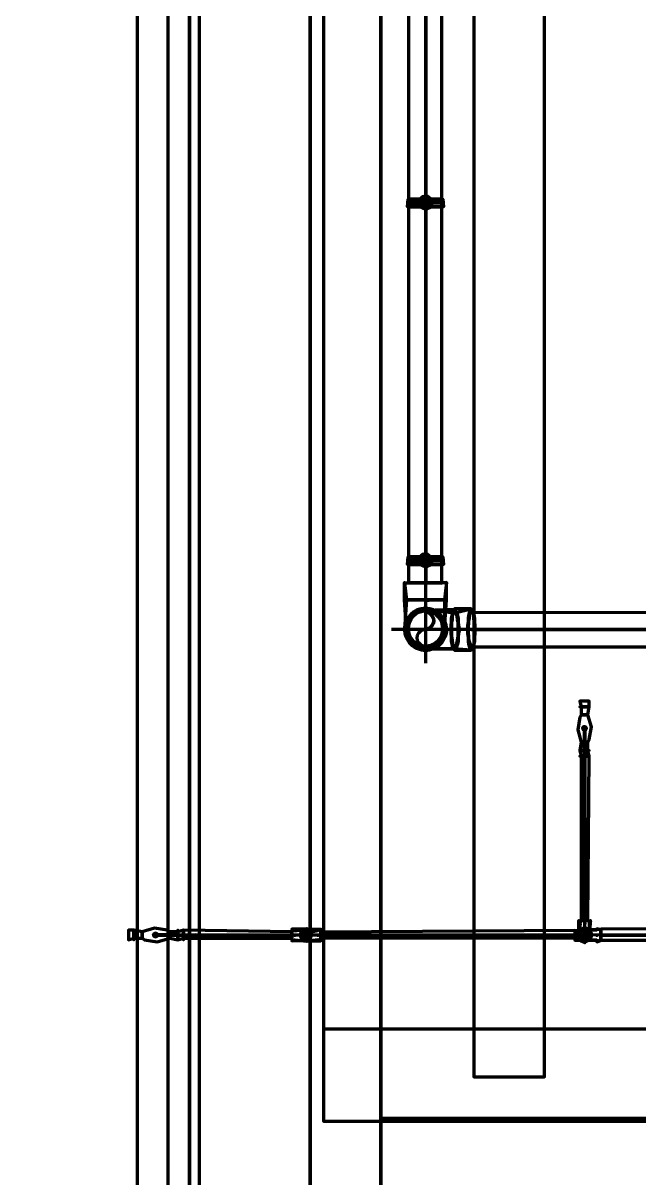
# Model space of a CAD drawing. Extents: x 0 to 1153, y 0 to 816.
# Drawn here: x 488.83 to 501.74, y 389.13 to 413.35 of the extents above; entities that cross this region are included whole.
import ezdxf

# ---------------------------------------------------------------- set-up
doc = ezdxf.new("R2010")
doc.units = 0
doc.header["$MEASUREMENT"] = 0
doc.layers.add('Arch', color=7, linetype='Continuous')
doc.layers.add('PIPE', color=7, linetype='Continuous')

msp = doc.modelspace()

# ---------------------------------------------------------------- linework, layer by layer
at = {"layer": 'Arch', "color": 11, "linetype": 'Continuous', "lineweight": 211}
for p, q in [((491.871, 361.77), (491.871, 717.391)), ((491.225, 387.625), (491.225, 634.344)), ((492.315, 633.254), (492.315, 388.715))]:
    msp.add_line(p, q, dxfattribs=at)
for points in [[(486.77, 638.799), (683.546, 638.799), (683.546, 383.17), (683.546, 638.799), (677.799, 633.053), (492.517, 633.053), (492.517, 388.927), (486.77, 383.17), (492.315, 388.715), (678, 388.715), (492.315, 388.715), (492.315, 633.254), (678, 633.254), (683.546, 638.799), (486.77, 638.799), (492.517, 633.053), (492.517, 388.927)], [(496.327, 483.701), (496.327, 427.429), (530.246, 427.429), (530.902, 427.429), (530.902, 425.947), (530.902, 427.429), (498.274, 427.429), (498.274, 425.947), (498.274, 391.245), (499.756, 391.245), (499.756, 425.947), (529.41, 425.947), (496.327, 425.947), (496.327, 427.429), (494.845, 427.429), (494.845, 388.885), (496.327, 388.885), (680.413, 388.885)], [(636.429, 388.885), (496.327, 388.885), (496.327, 427.429), (496.327, 390.377), (496.327, 388.885), (494.845, 388.885), (494.845, 427.429), (496.327, 427.429), (496.327, 483.701)]]:
    msp.add_lwpolyline(points, dxfattribs=at)
for points in [[(681.905, 390.377), (681.905, 484.897), (681.905, 390.377), (680.413, 390.377), (680.413, 388.885), (680.413, 390.377), (496.327, 390.377), (622.533, 390.377), (680.413, 390.377)], [(529.41, 425.947), (529.41, 392.25), (495.131, 392.25), (495.131, 425.947), (529.41, 425.947), (529.41, 392.25), (495.131, 392.25), (495.131, 425.947), (529.41, 425.947), (529.41, 390.313), (495.131, 390.313), (495.131, 425.947), (529.41, 425.947), (529.41, 390.313), (495.131, 390.313), (495.131, 425.947)], [(529.41, 390.377), (496.327, 390.377), (496.327, 425.947), (529.41, 425.947), (529.41, 390.377), (496.327, 390.377), (496.327, 425.947), (529.41, 425.947), (529.41, 390.377), (496.327, 390.377), (496.327, 425.947), (529.41, 425.947), (529.41, 390.377), (530.902, 390.377), (529.41, 390.377), (529.41, 425.947)]]:
    msp.add_lwpolyline(points, close=True, dxfattribs=at)
at = {"layer": 'PIPE', "color": 3, "linetype": 'Continuous', "lineweight": 211}
for p, q in [((497.269, 399.923), (497.269, 401.341)), ((500.697, 399.129), (500.496, 399.129)), ((491.035, 394.324), (491.035, 394.123)), ((495.067, 394.293), (495.067, 394.155)), ((500.391, 394.293), (500.391, 394.155))]:
    msp.add_line(p, q, dxfattribs=at)
for points in [[(498.221, 400.632), (502.179, 400.632), (498.221, 400.632), (497.269, 400.632), (497.269, 401.257), (496.866, 401.257), (497.66, 401.257), (497.269, 401.246), (497.184, 401.257), (496.824, 401.257), (497.702, 401.257), (497.417, 401.257), (497.343, 401.246), (497.269, 401.257), (496.866, 401.257), (497.66, 401.257), (496.824, 401.257), (497.184, 401.257), (497.269, 401.246), (497.343, 401.246), (497.417, 401.257), (497.702, 401.257), (497.269, 401.257), (497.269, 401.616), (497.702, 401.616), (496.835, 401.606), (497.269, 401.616), (496.835, 401.606), (497.702, 401.616), (497.66, 401.257), (497.66, 400.637, 0.414219), (497.263, 401.034, 0.41418), (496.866, 400.637, 0.414219), (497.263, 400.24, 0.414259), (497.702, 400.637, 0.41418), (497.263, 401.078, 0.414164), (496.825, 400.637, 0.414235), (497.263, 400.198, 0.414251), (497.702, 400.637, 0.41418), (497.263, 401.078, 0.414164), (496.866, 400.632), (496.824, 401.257), (496.824, 401.616), (496.866, 401.257), (496.825, 400.637, 0.414235), (497.263, 400.198, 0.414251), (497.66, 400.632), (497.702, 401.257), (497.702, 401.606), (497.269, 401.616), (497.269, 527.611), (497.269, 401.616)], [(497.263, 400.283), (497.208, 400.292), (497.16, 400.317), (497.122, 400.354), (497.097, 400.402), (497.089, 400.457), (497.097, 400.513), (497.122, 400.561), (497.16, 400.598), (497.208, 400.623), (497.263, 400.643), (497.318, 400.652), (497.377, 400.685), (497.418, 400.737), (497.436, 400.789), (497.436, 400.846), (497.418, 400.898), (497.377, 400.95), (497.318, 400.983), (497.269, 401.034), (497.84, 400.992), (497.819, 400.907), (497.819, 400.844), (497.808, 400.78), (497.808, 400.632), (497.808, 400.484), (497.819, 400.41), (497.829, 400.346), (497.851, 400.262), (497.872, 400.198), (498.221, 400.198), (497.872, 400.23), (497.269, 400.23), (497.057, 400.293), (496.909, 400.452), (496.867, 400.637, -0.41418), (497.269, 401.034, -0.414219), (497.661, 400.637, -0.414259), (497.263, 400.283, -0.414219), (496.825, 400.637, 0.414235), (497.263, 400.198, 0.414251), (497.702, 400.637, 0.41418), (497.269, 401.034, 0.414164), (496.823, 400.637, -0.414164), (497.269, 401.034, -0.41418), (497.703, 400.637, -0.414251), (497.263, 400.199, -0.414235), (496.867, 400.637, -0.41418), (497.269, 401.034, -0.414219), (497.661, 400.637, -0.414259), (497.263, 400.198, 0.414251), (497.702, 400.637, 0.41418), (497.269, 401.034, 0.414164), (496.825, 400.637, 0.414235), (497.263, 400.198, 0.414251), (497.702, 400.637, 0.41418), (497.269, 401.034, 0.414164), (496.825, 400.637, 0.414235), (497.263, 400.283, -0.414219), (496.91, 400.637, -0.414179), (497.269, 401.034, -0.414199), (497.617, 400.637, -0.414242), (497.263, 400.283, -0.414222), (496.866, 400.637, 0.414219), (497.263, 400.283, 0.414259), (497.66, 400.637, 0.414219), (497.269, 401.034, 0.41418), (496.825, 400.637, 0.414235), (497.263, 400.198, 0.414251), (497.702, 400.637, 0.41418), (497.269, 401.034, 0.414164), (496.825, 400.637, 0.414235), (497.263, 400.198, 0.414251), (497.702, 400.637, 0.41418), (497.269, 401.034, 0.414164), (496.823, 400.637), (496.919, 400.844), (497.089, 400.992), (497.269, 401.034), (497.343, 400.972), (497.396, 400.931), (497.429, 400.872), (497.438, 400.817), (497.429, 400.762), (497.396, 400.704), (497.343, 400.662), (497.292, 400.645), (497.343, 400.662), (497.396, 400.704), (497.429, 400.762), (497.438, 400.817), (497.429, 400.872), (497.404, 400.92), (497.355, 400.966), (497.269, 401.034), (497.47, 400.971), (497.618, 400.812), (497.66, 400.632), (497.607, 400.42), (497.438, 400.272), (497.269, 400.23), (497.872, 400.23), (497.914, 400.304), (497.935, 400.41), (497.946, 400.484), (497.946, 400.78), (497.935, 400.844), (497.925, 400.907), (497.904, 400.992), (498.221, 401.066), (497.872, 401.066), (497.84, 400.992), (497.851, 401.055), (497.925, 400.981), (497.935, 400.928), (497.946, 400.865), (497.946, 400.791), (497.956, 400.717), (497.956, 400.547), (497.946, 400.463), (497.946, 400.389), (497.935, 400.325), (497.914, 400.272), (497.893, 400.209), (497.829, 400.272), (497.819, 400.325), (497.808, 400.389), (497.808, 400.463), (497.798, 400.547), (497.798, 400.632), (497.798, 400.717), (497.808, 400.791), (497.808, 400.865), (497.819, 400.928), (497.829, 400.981), (497.851, 401.055), (497.269, 401.034), (497.47, 400.971), (497.618, 400.812), (497.66, 400.632), (497.607, 400.42), (497.438, 400.272), (497.269, 400.23), (497.057, 400.293), (496.909, 400.452), (496.866, 400.632), (496.919, 400.844), (497.089, 400.992), (497.269, 401.034)]]:
    msp.add_lwpolyline(points, format="xyb", dxfattribs=at)
for points in [[(497.607, 401.606), (496.909, 401.616), (497.607, 401.606), (497.618, 527.611), (496.909, 527.611), (496.909, 401.616)], [(497.395, 409.591), (497.374, 409.501), (497.315, 409.469), (497.263, 409.459), (497.212, 409.469), (497.17, 409.497), (497.138, 409.549), (497.131, 409.602), (497.151, 409.661), (497.185, 409.698), (497.231, 409.719), (497.285, 409.721), (497.374, 409.66), (497.395, 409.591), (497.374, 409.66), (497.315, 409.713), (497.263, 409.723), (497.202, 409.708), (497.151, 409.661), (497.131, 409.602), (497.138, 409.549), (497.177, 409.49), (497.231, 409.462), (497.285, 409.46), (497.374, 409.501), (497.308, 409.539), (497.332, 409.591), (497.28, 409.524), (497.202, 409.559), (497.211, 409.636), (497.29, 409.654), (497.332, 409.597), (497.29, 409.654), (497.236, 409.654), (497.185, 409.698), (497.141, 409.642), (497.131, 409.591), (497.141, 409.642), (497.17, 409.684), (497.212, 409.713), (497.263, 409.723), (497.315, 409.713), (497.374, 409.66), (497.395, 409.591), (497.374, 409.501), (497.295, 409.462), (497.242, 409.46), (497.194, 409.478), (497.156, 409.513), (497.133, 409.569), (497.156, 409.513), (497.212, 409.469), (497.263, 409.459), (497.374, 409.501), (497.395, 409.591), (497.374, 409.66), (497.295, 409.719), (497.242, 409.721), (497.185, 409.698), (497.218, 409.643), (497.194, 409.591), (497.247, 409.658), (497.324, 409.622), (497.315, 409.546), (497.236, 409.527), (497.195, 409.585), (497.236, 409.527), (497.29, 409.527), (497.374, 409.501), (497.395, 409.591), (497.374, 409.501), (497.315, 409.469), (497.263, 409.459), (497.212, 409.469), (497.17, 409.497), (497.138, 409.549), (497.131, 409.602), (497.151, 409.661), (497.185, 409.698), (497.231, 409.719), (497.285, 409.721), (497.374, 409.66), (497.395, 409.591), (497.374, 409.66), (497.315, 409.713), (497.263, 409.723), (497.202, 409.708), (497.151, 409.661), (497.131, 409.602), (497.138, 409.549), (497.177, 409.49), (497.231, 409.462), (497.285, 409.46), (497.374, 409.501), (497.308, 409.539), (497.332, 409.591), (497.28, 409.524), (497.202, 409.559), (497.215, 409.64), (497.295, 409.652), (497.332, 409.597), (497.29, 409.654), (497.236, 409.654), (497.185, 409.698), (497.141, 409.642), (497.131, 409.591), (497.141, 409.642), (497.17, 409.684), (497.212, 409.713), (497.263, 409.723), (497.315, 409.713), (497.374, 409.66), (497.395, 409.591), (497.374, 409.501), (497.315, 409.469), (497.263, 409.459), (497.212, 409.469), (497.17, 409.497), (497.141, 409.539), (496.898, 409.501), (497.374, 409.501), (497.395, 409.591), (497.374, 409.66), (497.315, 409.713), (497.263, 409.723), (497.202, 409.708), (497.152, 409.66), (496.909, 409.66), (497.374, 409.66), (497.33, 409.607), (497.322, 409.555), (497.269, 409.522), (497.218, 409.539), (497.194, 409.591), (497.241, 409.526), (497.322, 409.555), (497.315, 409.636), (497.236, 409.654), (497.195, 409.58), (497.374, 409.501), (497.618, 409.501), (497.628, 409.66), (497.639, 409.501), (496.898, 409.501), (496.898, 409.66), (496.888, 409.501), (496.898, 409.66), (497.618, 409.66), (496.898, 409.66), (496.909, 409.501), (496.909, 409.66), (496.898, 409.501), (497.618, 409.501), (497.618, 409.66), (497.628, 409.501), (497.374, 409.501), (497.374, 409.66), (497.152, 409.66), (497.163, 409.501), (497.152, 409.66), (497.202, 409.622), (497.258, 409.659), (497.308, 409.643), (497.332, 409.591), (497.308, 409.539), (497.258, 409.522), (497.211, 409.546), (497.29, 409.527), (497.331, 409.602), (497.618, 409.66), (497.374, 409.66), (497.374, 409.501)], [(497.395, 402.087), (497.374, 401.997), (497.315, 401.965), (497.263, 401.955), (497.212, 401.965), (497.17, 401.994), (497.138, 402.045), (497.131, 402.098), (497.151, 402.157), (497.185, 402.194), (497.231, 402.216), (497.285, 402.218), (497.374, 402.156), (497.395, 402.087), (497.374, 402.156), (497.315, 402.209), (497.263, 402.22), (497.202, 402.205), (497.151, 402.157), (497.131, 402.098), (497.138, 402.045), (497.177, 401.987), (497.231, 401.959), (497.285, 401.957), (497.374, 401.997), (497.308, 402.035), (497.332, 402.087), (497.28, 402.02), (497.202, 402.056), (497.211, 402.132), (497.29, 402.151), (497.332, 402.093), (497.29, 402.151), (497.236, 402.151), (497.185, 402.194), (497.141, 402.139), (497.131, 402.087), (497.141, 402.139), (497.17, 402.181), (497.212, 402.209), (497.263, 402.22), (497.315, 402.209), (497.374, 402.156), (497.395, 402.087), (497.374, 401.997), (497.295, 401.959), (497.242, 401.957), (497.194, 401.975), (497.156, 402.009), (497.133, 402.066), (497.156, 402.009), (497.212, 401.965), (497.263, 401.955), (497.374, 401.997), (497.395, 402.087), (497.374, 402.156), (497.295, 402.216), (497.242, 402.218), (497.185, 402.194), (497.218, 402.14), (497.194, 402.087), (497.247, 402.154), (497.324, 402.119), (497.315, 402.043), (497.236, 402.024), (497.195, 402.082), (497.236, 402.024), (497.29, 402.024), (497.374, 401.997), (497.395, 402.087), (497.374, 401.997), (497.315, 401.965), (497.263, 401.955), (497.212, 401.965), (497.17, 401.994), (497.138, 402.045), (497.131, 402.098), (497.151, 402.157), (497.185, 402.194), (497.231, 402.216), (497.285, 402.218), (497.374, 402.156), (497.395, 402.087), (497.374, 402.156), (497.315, 402.209), (497.263, 402.22), (497.202, 402.205), (497.151, 402.157), (497.131, 402.098), (497.138, 402.045), (497.177, 401.987), (497.231, 401.959), (497.285, 401.957), (497.374, 401.997), (497.308, 402.035), (497.332, 402.087), (497.28, 402.02), (497.202, 402.056), (497.218, 402.14), (497.299, 402.146), (497.332, 402.093), (497.29, 402.151), (497.236, 402.151), (497.185, 402.194), (497.141, 402.139), (497.131, 402.087), (497.141, 402.139), (497.17, 402.181), (497.212, 402.209), (497.263, 402.22), (497.315, 402.209), (497.374, 402.156), (497.395, 402.087), (497.374, 401.997), (497.315, 401.965), (497.263, 401.955), (497.212, 401.965), (497.17, 401.994), (497.141, 402.036), (496.898, 401.997), (497.374, 401.997), (497.395, 402.087), (497.374, 402.156), (497.315, 402.209), (497.263, 402.22), (497.202, 402.205), (497.152, 402.156), (496.909, 402.156), (497.374, 402.156), (497.33, 402.104), (497.322, 402.051), (497.269, 402.019), (497.218, 402.035), (497.194, 402.087), (497.241, 402.022), (497.322, 402.051), (497.315, 402.132), (497.236, 402.151), (497.195, 402.076), (497.374, 401.997), (497.618, 401.997), (497.628, 402.156), (497.639, 401.997), (496.898, 401.997), (496.898, 402.156), (496.888, 401.997), (496.898, 402.156), (497.618, 402.156), (496.898, 402.156), (496.909, 401.997), (496.909, 402.156), (496.898, 401.997), (497.618, 401.997), (497.618, 402.156), (497.628, 401.997), (497.374, 401.997), (497.374, 402.156), (497.152, 402.156), (497.163, 401.997), (497.152, 402.156), (497.202, 402.119), (497.258, 402.156), (497.308, 402.14), (497.332, 402.087), (497.308, 402.035), (497.258, 402.019), (497.211, 402.043), (497.29, 402.024), (497.331, 402.098), (497.618, 402.156), (497.374, 402.156), (497.374, 401.997)], [(497.978, 400.632), (497.956, 400.547), (497.946, 400.484), (497.935, 400.41), (497.925, 400.346), (497.893, 400.241), (497.829, 400.346), (497.819, 400.41), (497.808, 400.484), (497.808, 400.632), (497.808, 400.78), (497.819, 400.844), (497.819, 400.907), (497.872, 401.034), (497.829, 400.981), (497.819, 400.928), (497.808, 400.865), (497.808, 400.791), (497.798, 400.717), (497.798, 400.547), (497.808, 400.463), (497.808, 400.389), (497.819, 400.325), (497.829, 400.272), (497.893, 400.209), (497.914, 400.272), (497.935, 400.325), (497.946, 400.389), (497.946, 400.484), (497.946, 400.78), (497.935, 400.844), (497.925, 400.907), (497.904, 400.992), (497.851, 401.055), (497.925, 400.981), (497.935, 400.928), (497.946, 400.865), (497.946, 400.791), (497.956, 400.717), (497.978, 400.632), (496.549, 400.632)], [(498.285, 400.325), (498.295, 400.389), (498.295, 400.463), (498.306, 400.547), (498.306, 400.717), (498.295, 400.791), (498.295, 400.865), (498.274, 400.981), (498.2, 401.055), (498.179, 400.981), (498.168, 400.928), (498.158, 400.865), (498.158, 400.791), (498.147, 400.717), (498.147, 400.632), (498.147, 400.547), (498.158, 400.463), (498.158, 400.389), (498.168, 400.325), (498.179, 400.272), (498.242, 400.209), (498.274, 400.272), (498.285, 400.325), (498.295, 400.389), (498.295, 400.463), (498.306, 400.547), (498.306, 400.632), (498.306, 400.717), (498.295, 400.791), (498.295, 400.865), (498.274, 400.981), (498.179, 400.981), (498.168, 400.928), (498.158, 400.865), (498.158, 400.791), (498.147, 400.717), (498.147, 400.547), (498.158, 400.463), (498.158, 400.389), (498.168, 400.325), (498.179, 400.272), (498.242, 400.209), (498.274, 400.272), (498.285, 400.325), (498.221, 400.272), (498.285, 400.325), (498.295, 400.389), (498.285, 400.452), (498.285, 400.569), (498.295, 400.632), (498.285, 400.696), (498.285, 400.812), (498.274, 400.865), (498.274, 400.981), (498.21, 400.992), (498.189, 400.939), (498.179, 400.865), (498.168, 400.812), (498.168, 400.759), (498.158, 400.696), (498.158, 400.558), (498.168, 400.495), (498.168, 400.431), (498.179, 400.378), (498.221, 400.272), (502.179, 400.272)], [(502.179, 400.992), (498.274, 400.981), (498.2, 401.055), (498.274, 400.981)], [(498.242, 400.209), (498.21, 400.209), (498.221, 400.198)], [(500.666, 394.525), (500.528, 394.525), (500.666, 394.525), (500.697, 397.976), (500.666, 398.092), (500.666, 398.272), (500.697, 398.325), (500.74, 398.589), (500.666, 398.843), (500.697, 399.013), (500.697, 399.129), (500.496, 399.129), (500.528, 399.013), (500.528, 398.843), (500.496, 398.791), (500.454, 398.526), (500.528, 398.272), (500.666, 398.272), (500.528, 398.272), (500.496, 398.092), (500.528, 397.976), (500.528, 394.525)], [(500.528, 398.843), (500.666, 398.843), (500.528, 398.843)], [(500.941, 394.219), (539.761, 394.219), (500.941, 394.219), (500.597, 394.229), (500.545, 394.198), (500.545, 394.144), (500.597, 394.123), (500.544, 394.138), (500.508, 394.178), (500.497, 394.232), (500.516, 394.283), (500.558, 394.317), (500.613, 394.323), (500.662, 394.3), (500.692, 394.256), (500.695, 394.2), (500.662, 394.148), (500.605, 394.124), (500.662, 394.148), (500.695, 394.2), (500.692, 394.256), (500.65, 394.309), (500.597, 394.346), (500.653, 394.332), (500.695, 394.296), (500.717, 394.244), (500.712, 394.185), (500.683, 394.138), (500.635, 394.108), (500.577, 394.104), (500.525, 394.126), (500.489, 394.168), (500.475, 394.224), (500.489, 394.28), (500.525, 394.322), (500.577, 394.344), (500.489, 394.28), (500.475, 394.224), (500.489, 394.168), (500.541, 394.116), (500.597, 394.102), (500.541, 394.116), (500.499, 394.152), (500.477, 394.204), (500.481, 394.262), (500.511, 394.31), (500.558, 394.339), (500.617, 394.344), (500.669, 394.322), (500.705, 394.28), (500.719, 394.224), (500.705, 394.168), (500.669, 394.126), (500.617, 394.104), (500.518, 394.166), (500.507, 394.219), (500.549, 394.303), (500.602, 394.314), (500.676, 394.271), (500.697, 394.219), (500.655, 394.145), (500.597, 394.123), (500.544, 394.138), (500.508, 394.178), (500.497, 394.232), (500.516, 394.283), (500.558, 394.317), (500.613, 394.323), (500.662, 394.3), (500.692, 394.256), (500.695, 394.2), (500.662, 394.148), (500.605, 394.124), (500.662, 394.148), (500.695, 394.2), (500.692, 394.256), (500.65, 394.309), (500.597, 394.346), (500.653, 394.332), (500.695, 394.296), (500.717, 394.244), (500.712, 394.185), (500.683, 394.138), (500.635, 394.108), (500.577, 394.104), (500.525, 394.126), (500.489, 394.168), (500.475, 394.224), (500.489, 394.28), (500.525, 394.322), (500.577, 394.344), (500.489, 394.28), (500.475, 394.224), (500.489, 394.168), (500.541, 394.116), (500.597, 394.102), (500.541, 394.116), (500.499, 394.152), (500.477, 394.204), (500.475, 394.462), (500.475, 394.525), (500.507, 394.462), (500.479, 394.253), (500.505, 394.303), (500.55, 394.336), (500.607, 394.345), (500.661, 394.327), (500.7, 394.288), (500.718, 394.234), (500.709, 394.176), (500.676, 394.131), (500.617, 394.104), (500.676, 394.131), (500.712, 394.185), (500.717, 394.244), (500.695, 394.296), (500.644, 394.336), (500.602, 394.388), (500.602, 394.06), (500.607, 394.345), (500.549, 394.303), (500.507, 394.219), (500.518, 394.166), (500.602, 394.123), (500.655, 394.145), (500.697, 394.219), (500.719, 394.462), (500.719, 394.525), (500.697, 394.462), (500.697, 394.219), (500.676, 394.271), (500.602, 394.324), (500.391, 394.293), (500.391, 394.113), (500.602, 394.113), (500.391, 394.155), (495.067, 394.155), (495.067, 394.293), (500.391, 394.324), (500.602, 394.314), (500.525, 394.322), (500.485, 394.271), (500.433, 394.219), (500.761, 394.219), (500.391, 394.219), (495.067, 394.219), (500.391, 394.219), (500.602, 394.219), (500.602, 394.525), (500.602, 397.976), (500.602, 394.525)], [(500.602, 394.462), (500.602, 394.462), (500.602, 394.462)], [(494.464, 394.293), (494.464, 394.155), (494.464, 394.293), (492.188, 394.324), (492.072, 394.293), (491.903, 394.293), (491.85, 394.324), (491.585, 394.367), (491.321, 394.293), (491.151, 394.324), (491.035, 394.324), (491.035, 394.123), (491.151, 394.155), (491.321, 394.155), (491.374, 394.123), (491.638, 394.081), (491.903, 394.155), (491.903, 394.293), (491.903, 394.155), (492.072, 394.123), (492.188, 394.155), (494.464, 394.155)], [(491.321, 394.155), (491.321, 394.293), (491.321, 394.155)], [(495.067, 394.219), (494.771, 394.219), (494.464, 394.219), (492.188, 394.219), (494.464, 394.219)], [(494.866, 394.224), (494.851, 394.171), (494.771, 394.092), (494.706, 394.143), (494.673, 394.185), (494.666, 394.24), (494.689, 394.289), (494.771, 394.356), (494.842, 394.289), (494.866, 394.224), (494.842, 394.289), (494.771, 394.356), (494.68, 394.277), (494.644, 394.224), (494.657, 394.28), (494.694, 394.322), (494.771, 394.356), (494.852, 394.31), (494.866, 394.224), (494.851, 394.171), (494.821, 394.116), (494.771, 394.092), (494.71, 394.116), (494.667, 394.152), (494.645, 394.204), (494.71, 394.116), (494.771, 394.092), (494.821, 394.116), (494.851, 394.171), (494.866, 394.224), (494.851, 394.171), (494.771, 394.092), (494.679, 394.138), (494.65, 394.185), (494.645, 394.244), (494.667, 394.296), (494.71, 394.332), (494.771, 394.356), (494.821, 394.332), (494.864, 394.296), (494.866, 394.224), (494.851, 394.171), (494.771, 394.092), (494.686, 394.166), (494.676, 394.219), (494.718, 394.303), (494.771, 394.356), (494.866, 394.224), (494.851, 394.171), (494.771, 394.092), (494.706, 394.143), (494.673, 394.185), (494.666, 394.24), (494.689, 394.289), (494.771, 394.356), (494.842, 394.289), (494.866, 394.224), (494.842, 394.289), (494.771, 394.356), (494.68, 394.277), (494.644, 394.224), (494.657, 394.28), (494.694, 394.322), (494.771, 394.356), (494.852, 394.31), (494.866, 394.224), (494.851, 394.171), (494.821, 394.116), (494.771, 394.092), (494.71, 394.116), (494.667, 394.152), (494.645, 394.204), (494.71, 394.116), (494.771, 394.092), (494.821, 394.116), (494.851, 394.171), (494.866, 394.224), (494.851, 394.171), (494.771, 394.092), (494.527, 394.102), (494.464, 394.102), (494.527, 394.123), (494.771, 394.092), (494.679, 394.138), (494.65, 394.185), (494.645, 394.244), (494.667, 394.296), (494.71, 394.332), (494.771, 394.356), (494.821, 394.332), (494.864, 394.296), (494.866, 394.224), (494.858, 394.303), (494.771, 394.356), (494.694, 394.322), (494.653, 394.271), (494.676, 394.219), (494.686, 394.166), (494.771, 394.092), (494.851, 394.171), (494.866, 394.224), (494.771, 394.356), (494.527, 394.346), (494.464, 394.346), (494.527, 394.314), (494.771, 394.356), (494.718, 394.303), (494.665, 394.224), (494.68, 394.277), (494.719, 394.313), (494.771, 394.356), (494.825, 394.305), (494.866, 394.224), (494.851, 394.171), (494.771, 394.092), (494.689, 394.158), (494.665, 394.216), (494.689, 394.158), (494.771, 394.092), (494.851, 394.171), (494.866, 394.224), (494.851, 394.171), (494.771, 394.092), (494.679, 394.138), (494.65, 394.185), (494.645, 394.244), (494.667, 394.296), (494.71, 394.332), (494.771, 394.356), (494.821, 394.332), (494.864, 394.296), (494.866, 394.224), (494.874, 394.28), (494.821, 394.332), (494.771, 394.356), (494.71, 394.332), (494.657, 394.28), (494.644, 394.224), (494.657, 394.28), (494.694, 394.322), (494.771, 394.356), (494.852, 394.31), (494.866, 394.224), (494.851, 394.171), (494.821, 394.116), (494.771, 394.092), (494.71, 394.116), (494.667, 394.152), (494.645, 394.204), (494.71, 394.116), (494.771, 394.092), (494.821, 394.116), (494.851, 394.171), (494.866, 394.224), (494.851, 394.171), (494.771, 394.092), (494.679, 394.138), (494.65, 394.185), (494.645, 394.244), (494.667, 394.296), (494.71, 394.332), (494.771, 394.356), (494.821, 394.332), (494.864, 394.296), (494.866, 394.224), (494.874, 394.28), (494.821, 394.332), (494.771, 394.356), (494.71, 394.332), (494.657, 394.28), (494.644, 394.224), (494.657, 394.28), (494.694, 394.322), (494.771, 394.356), (494.852, 394.31), (494.866, 394.224), (494.851, 394.171), (494.821, 394.116), (494.771, 394.092), (494.71, 394.116), (494.667, 394.152), (494.645, 394.204), (494.68, 394.277), (494.719, 394.313), (494.771, 394.356), (494.825, 394.305), (494.866, 394.224), (494.851, 394.171), (494.771, 394.092), (494.689, 394.158), (494.666, 394.208), (494.771, 394.092), (494.851, 394.171), (494.866, 394.224), (494.665, 394.216), (494.71, 394.264), (494.792, 394.287), (494.866, 394.224), (494.818, 394.269), (494.766, 394.303), (494.802, 394.269), (494.771, 394.356), (495.004, 394.346), (495.067, 394.346), (495.004, 394.314), (494.803, 394.266), (494.769, 394.229), (494.851, 394.171), (494.787, 394.159), (494.707, 394.188), (494.766, 394.155), (494.731, 394.207), (494.771, 394.092), (495.004, 394.102), (495.067, 394.102), (495.004, 394.123), (494.771, 394.092), (494.771, 394.356)], [(494.527, 394.219), (494.527, 394.219), (494.527, 394.219)], [(500.507, 394.224), (500.524, 394.277), (500.625, 394.309), (500.67, 394.277), (500.625, 394.309), (500.524, 394.277), (500.507, 394.224), (500.524, 394.277), (500.619, 394.289), (500.666, 394.229), (500.67, 394.171), (500.619, 394.137), (500.569, 394.138), (500.507, 394.224), (500.569, 394.138), (500.619, 394.137), (500.67, 394.171), (500.666, 394.224), (500.613, 394.157), (500.507, 394.224), (500.524, 394.277), (500.625, 394.309), (500.67, 394.277), (500.625, 394.309), (500.524, 394.277), (500.507, 394.224), (500.524, 394.277), (500.619, 394.289), (500.666, 394.229), (500.67, 394.171), (500.619, 394.137), (500.569, 394.138), (500.507, 394.224), (500.569, 394.138), (500.619, 394.137), (500.67, 394.171), (500.666, 394.224), (500.613, 394.157), (500.507, 394.224), (500.524, 394.277), (500.625, 394.309), (500.67, 394.277), (500.625, 394.309), (500.524, 394.277), (500.507, 394.224), (500.524, 394.277), (500.619, 394.289), (500.666, 394.229), (500.67, 394.171), (500.619, 394.137), (500.569, 394.138), (500.507, 394.224), (500.569, 394.138), (500.619, 394.137), (500.67, 394.171), (500.666, 394.224), (500.613, 394.157), (500.507, 394.224), (500.524, 394.277), (500.625, 394.309), (500.67, 394.277), (500.625, 394.309), (500.524, 394.277), (500.507, 394.224), (500.524, 394.277), (500.619, 394.289), (500.666, 394.229), (500.67, 394.171), (500.619, 394.137), (500.569, 394.138), (500.507, 394.224), (500.569, 394.138), (500.619, 394.137), (500.67, 394.171), (500.666, 394.224), (500.613, 394.157), (500.507, 394.224), (500.524, 394.277), (500.625, 394.309), (500.67, 394.277), (500.625, 394.309), (500.524, 394.277), (500.507, 394.224), (500.524, 394.277), (500.619, 394.289), (500.666, 394.229), (500.67, 394.171), (500.619, 394.137), (500.569, 394.138), (500.507, 394.224), (500.569, 394.138), (500.619, 394.137), (500.67, 394.171), (500.666, 394.224), (500.613, 394.157), (500.507, 394.224), (500.524, 394.277), (500.625, 394.309), (500.67, 394.277), (500.625, 394.309), (500.524, 394.277), (500.507, 394.224), (500.524, 394.277), (500.619, 394.289), (500.666, 394.229), (500.67, 394.171), (500.619, 394.137), (500.569, 394.138), (500.507, 394.224), (500.569, 394.138), (500.619, 394.137), (500.67, 394.171), (500.666, 394.224), (500.613, 394.157), (500.507, 394.224), (500.566, 394.22), (500.603, 394.155), (500.658, 394.192), (500.708, 394.224), (500.696, 394.173), (500.663, 394.134), (500.615, 394.114), (500.562, 394.118), (500.518, 394.145), (500.507, 394.224), (500.524, 394.277), (500.554, 394.326), (500.606, 394.335), (500.663, 394.314), (500.696, 394.275), (500.663, 394.314), (500.606, 394.335), (500.554, 394.326), (500.507, 394.224), (500.454, 394.224), (500.465, 394.279), (500.524, 394.277), (500.541, 394.356), (500.597, 394.367), (500.653, 394.356), (500.698, 394.325), (500.729, 394.279), (500.74, 394.224), (500.729, 394.168), (500.69, 394.115), (500.631, 394.085), (500.574, 394.083), (500.522, 394.102), (500.482, 394.139), (500.507, 394.224), (500.47, 394.158), (500.522, 394.102), (500.574, 394.083), (500.631, 394.085), (500.69, 394.115), (500.729, 394.168), (500.74, 394.224), (500.729, 394.168), (500.698, 394.123), (500.653, 394.092), (500.597, 394.081), (500.541, 394.092), (500.496, 394.123), (500.465, 394.168), (500.454, 394.224), (500.465, 394.279), (500.524, 394.277), (500.541, 394.356), (500.597, 394.367), (500.653, 394.356), (500.698, 394.325), (500.729, 394.279), (500.708, 394.219), (500.697, 394.166), (500.602, 394.113), (500.539, 394.123), (500.507, 394.224), (500.524, 394.277), (500.602, 394.335), (500.655, 394.314), (500.708, 394.224), (500.696, 394.173), (500.663, 394.134), (500.615, 394.114), (500.562, 394.118), (500.518, 394.145), (500.507, 394.224), (500.524, 394.277), (500.554, 394.326), (500.606, 394.335), (500.663, 394.314), (500.696, 394.275), (500.663, 394.314), (500.606, 394.335), (500.554, 394.326), (500.507, 394.224), (500.454, 394.224), (500.465, 394.279), (500.524, 394.277), (500.541, 394.356), (500.597, 394.367), (500.653, 394.356), (500.698, 394.325), (500.729, 394.279), (500.74, 394.224), (500.729, 394.168), (500.69, 394.115), (500.631, 394.085), (500.574, 394.083), (500.522, 394.102), (500.482, 394.139), (500.507, 394.224), (500.47, 394.158), (500.522, 394.102), (500.574, 394.083), (500.631, 394.085), (500.69, 394.115), (500.729, 394.168), (500.74, 394.224), (500.729, 394.168), (500.698, 394.123), (500.653, 394.092), (500.597, 394.081), (500.541, 394.092), (500.496, 394.123), (500.465, 394.168), (500.454, 394.224), (500.465, 394.279), (500.524, 394.277), (500.552, 394.359), (500.609, 394.366), (500.663, 394.351), (500.705, 394.317), (500.733, 394.269), (500.663, 394.351), (500.609, 394.366), (500.552, 394.359), (500.524, 394.277), (500.461, 394.269), (500.507, 394.224), (500.539, 394.123), (500.602, 394.113), (500.856, 394.113), (500.602, 394.113), (500.697, 394.166), (500.708, 394.219), (500.655, 394.314), (500.602, 394.335), (500.856, 394.335), (500.602, 394.335), (500.524, 394.277), (500.507, 394.224), (500.524, 394.277), (500.579, 394.334), (500.632, 394.329), (500.676, 394.302), (500.702, 394.259), (500.648, 394.323), (500.597, 394.346), (500.653, 394.301), (500.566, 394.22), (500.654, 394.278), (500.705, 394.251), (500.705, 394.197), (500.681, 394.152), (500.64, 394.121), (500.588, 394.113), (500.538, 394.129), (500.502, 394.165), (500.507, 394.224), (500.546, 394.125), (500.597, 394.113), (500.542, 394.153), (500.566, 394.22), (500.507, 394.224), (500.524, 394.277), (500.605, 394.324), (500.656, 394.305), (500.69, 394.263), (500.696, 394.208), (500.673, 394.158), (500.629, 394.128), (500.573, 394.126), (500.521, 394.158), (500.507, 394.224), (500.521, 394.158), (500.573, 394.126), (500.629, 394.128), (500.682, 394.171), (500.697, 394.224), (500.682, 394.171), (500.643, 394.135), (500.589, 394.124), (500.538, 394.143), (500.507, 394.224), (500.524, 394.277), (500.565, 394.319), (500.621, 394.322), (500.668, 394.295), (500.695, 394.248), (500.692, 394.192), (500.662, 394.148), (500.613, 394.125), (500.558, 394.131), (500.516, 394.164), (500.507, 394.224), (500.524, 394.277), (500.597, 394.324), (500.65, 394.309), (500.686, 394.27), (500.697, 394.216), (500.678, 394.164), (500.636, 394.131), (500.581, 394.125), (500.532, 394.148), (500.507, 394.224), (500.524, 394.277), (500.573, 394.322), (500.629, 394.319), (500.673, 394.289), (500.697, 394.232), (500.673, 394.289), (500.621, 394.322), (500.565, 394.319), (500.524, 394.277), (500.507, 394.224), (500.524, 394.277), (500.579, 394.334), (500.632, 394.329), (500.676, 394.302), (500.702, 394.259), (500.648, 394.323), (500.597, 394.346), (500.653, 394.301), (500.566, 394.22), (500.654, 394.278), (500.705, 394.251), (500.705, 394.197), (500.681, 394.152), (500.64, 394.121), (500.588, 394.113), (500.538, 394.129), (500.502, 394.165), (500.507, 394.224), (500.546, 394.125), (500.597, 394.113), (500.542, 394.153), (500.566, 394.22), (500.588, 394.228)], [(500.941, 394.113), (500.941, 394.335), (500.856, 394.356), (500.941, 394.335), (500.941, 394.113), (500.856, 394.081), (500.941, 394.113), (539.761, 394.113), (539.761, 394.335), (539.835, 394.356), (539.761, 394.335), (500.941, 394.356)], [(500.856, 394.219), (500.856, 394.219), (500.856, 394.219)]]:
    msp.add_lwpolyline(points, dxfattribs=at)
for points in [[(497.332, 409.591), (497.28, 409.524), (497.236, 409.527), (497.202, 409.559), (497.195, 409.602), (497.211, 409.636), (497.247, 409.658), (497.29, 409.654), (497.324, 409.622), (497.332, 409.597), (497.322, 409.627), (497.269, 409.659), (497.218, 409.643), (497.194, 409.591), (497.208, 409.632), (497.247, 409.658), (497.29, 409.654), (497.328, 409.613)], [(497.618, 409.501), (497.618, 409.66), (497.628, 409.66), (497.618, 409.501)], [(497.628, 409.575), (496.898, 409.575), (497.628, 409.586), (496.898, 409.586), (497.628, 409.575)], [(497.332, 402.087), (497.28, 402.02), (497.236, 402.024), (497.202, 402.056), (497.195, 402.098), (497.211, 402.132), (497.247, 402.154), (497.29, 402.151), (497.324, 402.119), (497.332, 402.093), (497.322, 402.124), (497.269, 402.156), (497.218, 402.14), (497.194, 402.087), (497.208, 402.128), (497.247, 402.154), (497.29, 402.151), (497.328, 402.109)], [(497.618, 401.997), (497.618, 402.156), (497.628, 402.156), (497.618, 401.997)], [(497.628, 402.082), (496.898, 402.082), (497.628, 402.082), (496.898, 402.082), (497.628, 402.082)], [(498.2, 401.055), (498.221, 401.066), (498.242, 401.055)], [(500.697, 399.013), (500.496, 399.013), (500.666, 399.013), (500.528, 399.013)], [(500.602, 397.732), (500.602, 397.732), (500.592, 398.272), (500.592, 398.251), (500.602, 398.261), (500.602, 398.24), (500.592, 398.261), (500.602, 398.272), (500.602, 398.261), (500.597, 398.579), (500.606, 398.576), (500.612, 398.568), (500.612, 398.558), (500.605, 398.55), (500.603, 398.548), (500.597, 398.579), (500.606, 398.576), (500.612, 398.568), (500.612, 398.558), (500.605, 398.55), (500.603, 398.548), (500.592, 398.548), (500.584, 398.554), (500.581, 398.565), (500.585, 398.574), (500.595, 398.579), (500.604, 398.577), (500.612, 398.569), (500.612, 398.559), (500.606, 398.55), (500.598, 398.547), (500.597, 398.579), (500.606, 398.576), (500.612, 398.567), (500.612, 398.557), (500.604, 398.549), (500.594, 398.547), (500.586, 398.552), (500.581, 398.56), (500.583, 398.57), (500.591, 398.578), (500.596, 398.579), (500.597, 398.547), (500.588, 398.55), (500.582, 398.559), (500.582, 398.569), (500.59, 398.577), (500.6, 398.579), (500.608, 398.574), (500.613, 398.566), (500.611, 398.556), (500.603, 398.548), (500.593, 398.548), (500.584, 398.554), (500.581, 398.563), (500.584, 398.572), (500.593, 398.578), (500.603, 398.578), (500.611, 398.57), (500.613, 398.56), (500.608, 398.552), (500.6, 398.547), (500.59, 398.549), (500.582, 398.557), (500.582, 398.567), (500.588, 398.576), (500.596, 398.579), (500.597, 398.6), (500.619, 398.593), (500.633, 398.572), (500.631, 398.549), (500.614, 398.53), (500.591, 398.526), (500.569, 398.539), (500.56, 398.56), (500.565, 398.583), (500.585, 398.598), (500.594, 398.6), (500.56, 398.566), (500.602, 398.515), (500.623, 398.526), (500.634, 398.558), (500.623, 398.579), (500.602, 398.589), (500.57, 398.579), (500.56, 398.558), (500.57, 398.526), (500.592, 398.537), (500.592, 398.251), (500.592, 397.732), (500.602, 398.537)], [(500.602, 398.537), (500.592, 398.537), (500.592, 398.548), (500.584, 398.554), (500.581, 398.565), (500.585, 398.574), (500.597, 398.579)], [(500.496, 398.092), (500.697, 398.092), (500.528, 398.092), (500.666, 398.092)], [(500.697, 397.976), (500.496, 397.976), (500.666, 397.976), (500.528, 397.976)], [(491.151, 394.324), (491.151, 394.123), (491.151, 394.293), (491.151, 394.155)], [(492.432, 394.229), (492.432, 394.229), (491.892, 394.219), (491.913, 394.219), (491.903, 394.229), (491.924, 394.229), (491.903, 394.219), (491.892, 394.229), (491.903, 394.229), (491.585, 394.224), (491.588, 394.233), (491.596, 394.239), (491.606, 394.239), (491.615, 394.232), (491.616, 394.23), (491.585, 394.224), (491.588, 394.233), (491.596, 394.239), (491.606, 394.239), (491.615, 394.232), (491.616, 394.23), (491.616, 394.219), (491.609, 394.21), (491.6, 394.208), (491.59, 394.212), (491.585, 394.222), (491.587, 394.231), (491.595, 394.239), (491.605, 394.239), (491.614, 394.233), (491.617, 394.225), (491.585, 394.224), (491.588, 394.233), (491.596, 394.239), (491.606, 394.239), (491.615, 394.232), (491.617, 394.223), (491.613, 394.214), (491.605, 394.208), (491.595, 394.209), (491.587, 394.217), (491.585, 394.223), (491.617, 394.224), (491.614, 394.214), (491.606, 394.209), (491.596, 394.209), (491.588, 394.215), (491.585, 394.225), (491.589, 394.234), (491.597, 394.239), (491.607, 394.239), (491.615, 394.231), (491.617, 394.221), (491.612, 394.213), (491.604, 394.208), (491.594, 394.21), (491.586, 394.218), (491.586, 394.228), (491.592, 394.237), (491.601, 394.24), (491.61, 394.237), (491.617, 394.228), (491.616, 394.218), (491.608, 394.21), (491.599, 394.208), (491.589, 394.214), (491.585, 394.223), (491.564, 394.224), (491.571, 394.246), (491.592, 394.26), (491.616, 394.258), (491.634, 394.241), (491.638, 394.218), (491.627, 394.198), (491.607, 394.187), (491.584, 394.191), (491.567, 394.209), (491.564, 394.221), (491.598, 394.187), (491.649, 394.219), (491.638, 394.25), (491.606, 394.261), (491.585, 394.25), (491.575, 394.219), (491.585, 394.197), (491.606, 394.187), (491.638, 394.197), (491.628, 394.219), (491.913, 394.219), (492.432, 394.219), (491.628, 394.229)], [(491.628, 394.229), (491.628, 394.219), (491.616, 394.219), (491.609, 394.21), (491.6, 394.208), (491.59, 394.212), (491.585, 394.224)], [(492.072, 394.123), (492.072, 394.324), (492.072, 394.155), (492.072, 394.293)], [(492.188, 394.324), (492.188, 394.123), (492.188, 394.293), (492.188, 394.155)]]:
    msp.add_lwpolyline(points, close=True, dxfattribs=at)
for p in [(497.628, 402.082), (500.592, 398.537), (500.602, 398.537), (500.602, 394.525), (500.602, 394.525), (500.602, 394.462), (491.628, 394.229), (491.628, 394.219), (494.464, 394.219), (494.464, 394.219), (494.527, 394.219), (495.004, 394.219), (495.004, 394.219), (495.067, 394.219), (495.067, 394.219), (500.856, 394.219), (500.941, 394.219), (500.941, 394.219)]:
    msp.add_point(p, dxfattribs=at)

doc.saveas('drawing.dxf')
